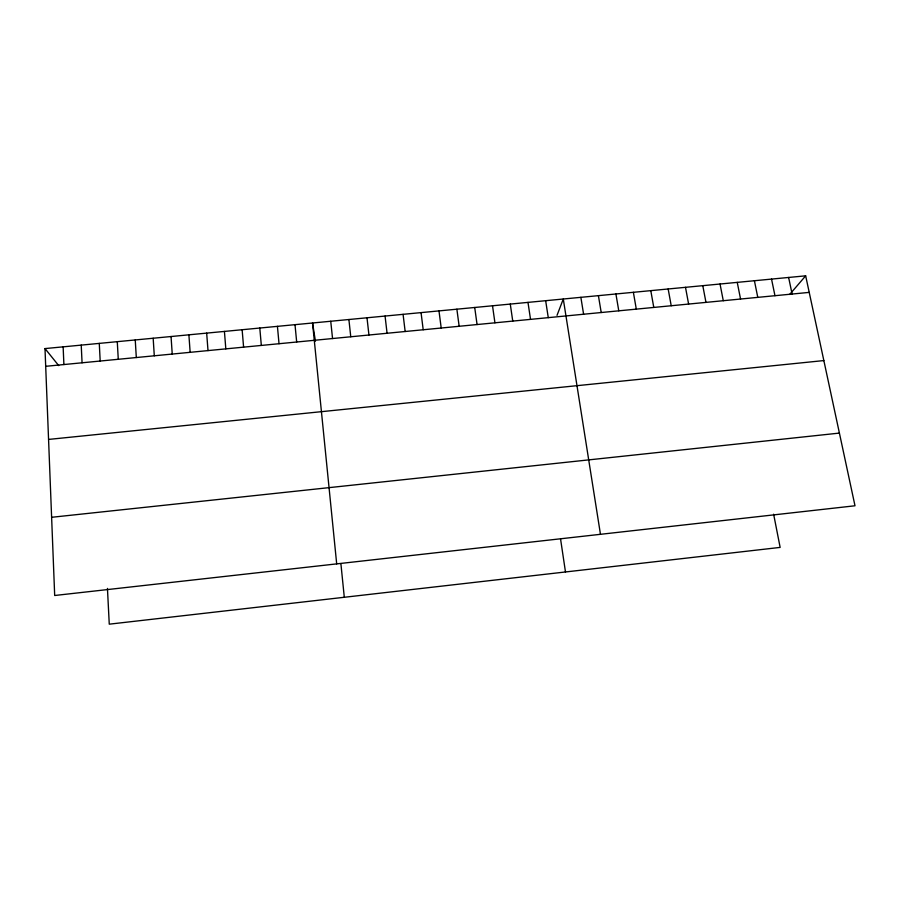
<?xml version="1.0" encoding="UTF-8"?>
<svg xmlns="http://www.w3.org/2000/svg" width="900" height="900" viewBox="0 0 900 900"><rect width="100%" height="100%" fill="white"/><g stroke="black" fill="none" stroke-linecap="round" stroke-linejoin="round"><path stroke-width="1.35" d="M557.021 315.349L563.288 299.014L600.469 534.319M789.66 294.48L805.669 275.827L855 505.777L54.686 595.496L45 348.581L805.669 275.827M51.615 517.298L839.408 433.091M48.566 439.425L823.849 360.574M45.697 366.311L809.224 292.387M45 348.581L58.725 365.614M788.625 277.459L792.113 294.041M771.536 279.101L774.967 295.706M754.414 280.733L757.778 297.371M737.246 282.375L740.554 299.036M773.629 514.204L780.143 547.403L109.26 624.173L107.449 588.42M720.034 284.017L723.285 300.713M702.788 285.671L705.971 302.389M685.496 287.325L688.613 304.065M668.16 288.979L671.22 305.752M650.79 290.644L653.783 307.44M633.375 292.309L636.3 309.127M615.915 293.985L618.784 310.826M598.41 295.65L601.211 312.525M580.871 297.338L583.605 314.235M315.439 341.257L312.548 322.999L336.69 563.884M545.659 300.701L548.269 317.655M527.985 302.389L530.528 319.376M560.554 538.942L565.481 571.961M510.277 304.088L512.752 321.098M492.514 305.786L494.933 322.819M474.716 307.485L477.067 324.551M456.874 309.195L459.157 326.284M438.986 310.905L441.202 328.016M421.054 312.615L423.202 329.76M403.076 314.336L405.157 331.515M385.065 316.058L387.067 333.259M366.998 317.79L368.944 335.014M348.896 319.522L350.764 336.78M330.739 321.255L332.55 338.546M340.886 563.569L344.295 597.274M295.009 324.675L296.674 342.011M277.425 326.351L279.023 343.721M259.796 328.039L261.326 345.431M242.134 329.726L243.596 347.152M224.426 331.425L225.821 348.874M206.674 333.124L208.001 350.595M188.888 334.822L190.148 352.327M171.045 336.532L172.237 354.06M153.169 338.243L154.294 355.804M135.248 339.952L136.305 357.536M117.281 341.674L118.271 359.291M99.281 343.395L100.192 361.035M81.225 345.116L82.069 362.79M63.135 346.849L63.9 364.556"/></g></svg>
